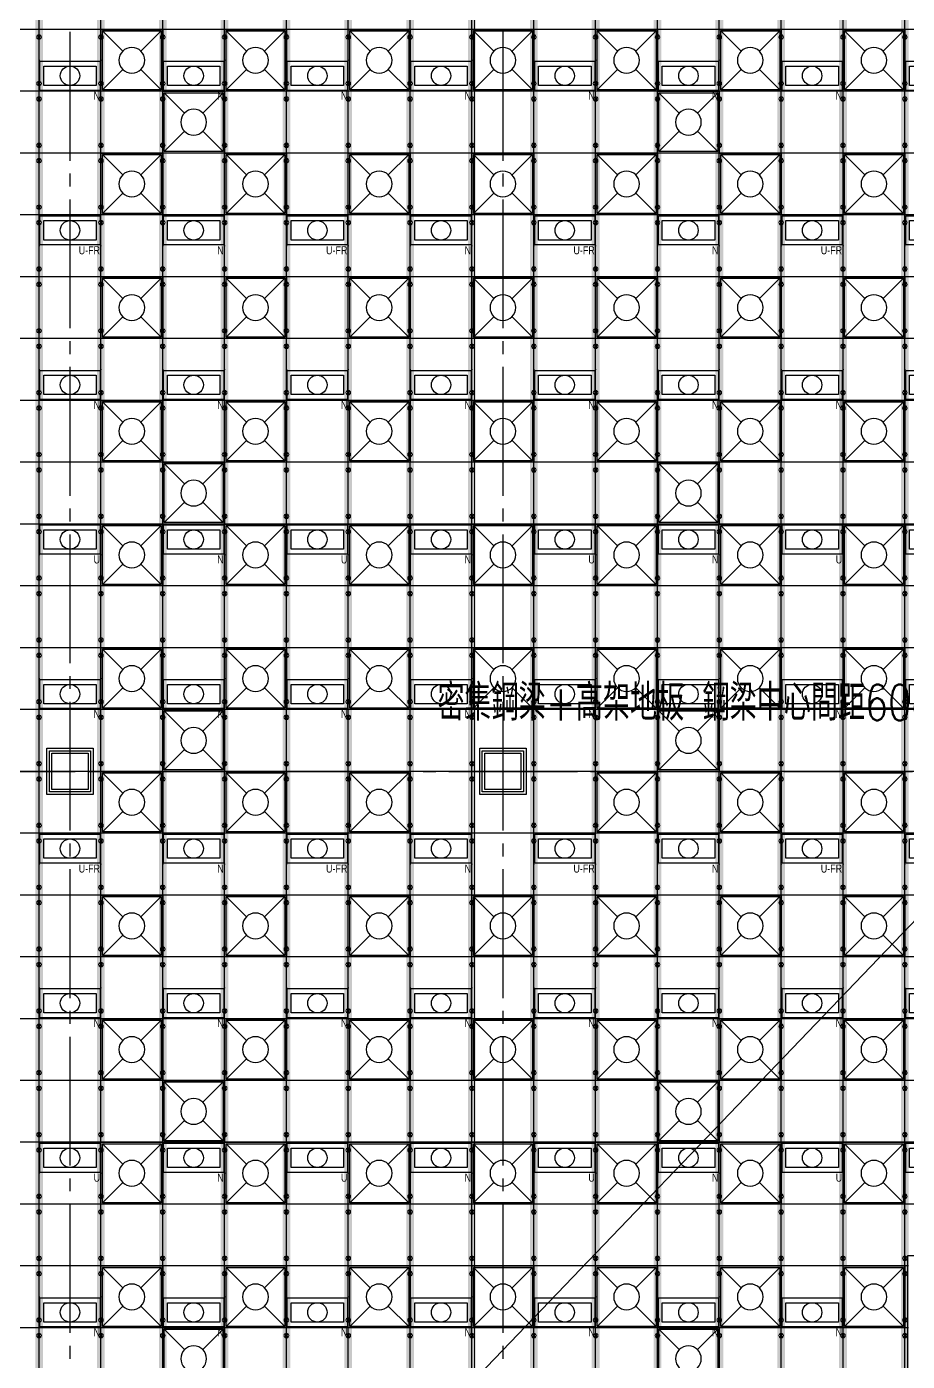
# Model space of a CAD drawing. Header units: millimetres. Extents: x -17313 to 27370, y -1010 to 13584.
# Drawn here: x 15036 to 16745, y 1855 to 4445 of the extents above; entities that cross this region are included whole.
import ezdxf
from ezdxf.enums import TextEntityAlignment as Align

# ---------------------------------------------------------------- set-up
doc = ezdxf.new("R2010")
doc.units = ezdxf.units.MM
doc.header["$LTSCALE"] = 100
doc.linetypes.add('X-S-FAB-L10$0$COL-CEN-LIN', pattern=[3.25, 2.5, -0.25, 0.25, -0.25])
for name, color, linetype in [('0-XREF', 7, 'Continuous'), ('188K-SM-03-F10-ARCH-CEIL-Y2257103$0$K-CEIL-4.2', 8, 'Continuous'), ('188K-SM-03-F10-ARCH-CEIL-Y2257103$0$K-CEIL-4.2-AREA', 8, 'Continuous'), ('188K-SM-03-F10-ARCH-CEIL-Y2257103$0$K-鋼構', 121, 'Continuous'), ('188K-SM-03-F10-ARCH-PA-Y2257103$0$K-P1S-4.2-單抗', 53, 'Continuous'), ('188K-SM-06-F10-ELEC-LIGHT-Y2257103$0$E-LIGHT(W)-N', 8, 'Continuous'), ('188K-SM-06-F10-ELEC-LIGHT-Y2257103$0$E-LIGHT(W)-U FR', 8, 'Continuous'), ('188K-SM-06-F10-ELEC-LIGHT-Y2257103$0$E-LIGHT(W)-U XLPE', 8, 'Continuous'), ('188K-SM-06-F10-HVAC-FFU-Y2257103$0$AC-FFU-ULPA', 4, 'Continuous'), ('X-S-FAB-L10$0$0-DIM-TXT', 8, 'Continuous'), ('X-S-FAB-L10$0$BLOCK', 8, 'Continuous'), ('X-S-FAB-L10$0$CCL', 8, 'X-S-FAB-L10$0$COL-CEN-LIN'), ('X-S-FAB-L10$0$COL-S', 8, 'Continuous'), ('X-S-FAB-L10$0$S-FNDN', 8, 'Continuous'), ('X-S-FAB-L10$0$TXT', 8, 'Continuous')]:
    doc.layers.add(name, color=color, linetype=linetype)
doc.layers.add('188K-SM-03-F10-ARCH-CEIL-Y2257103$0$K-吊點-標準', color=8, linetype='Continuous', lineweight=9)
doc.layers.add('188K-SM-06-F10-ELEC-LIGHT-Y2257103$0$Defpoints-CAS', color=8, linetype='Continuous', plot=False)
doc.styles.add('188K-SM-06-F10-ELEC-LIGHT-Y2257103$0$Standard', font='arial.ttf')
doc.styles.add('X-S-FAB-L10$0$CHINA', font='simplex.shx', dxfattribs={"width": 0.75, "bigfont": 'chineset.shx'})
doc.styles.add('X-S-FAB-L10$0$Standard', font='', dxfattribs={"width": 0.8})
doc.styles.add('X-S-FAB-L10$0$TG_NOTE_TEXT', font='simplex.shx', dxfattribs={"width": 0.75, "bigfont": 'chineset.shx'})
doc.styles.get('X-S-FAB-L10$0$Standard').set_extended_font_data('Microsoft JhengHei')

# ---------------------------------------------------------------- blocks, each defined once
blk = doc.blocks.new('188K-SM-06-F10-HVAC-FFU-Y2257103$0$H-FU-U-12x12')
for p, q in [((423, 777), (28, 1172)), ((777, 777), (1172, 1172)), ((28, 28), (423, 423)), ((1172, 28), (777, 423))]:
    blk.add_line(p, q)
blk.add_lwpolyline([(1172, 28), (1172, 1172), (28, 1172), (28, 28)], close=True)
blk.add_circle((600, 600), 250)
at = {"layer": 'DefPoints'}
blk.add_lwpolyline([(1200, 1200), (0, 1200), (0, 0), (1200, 0)], close=True, dxfattribs=at)
blk = doc.blocks.new('188K-SM-06-F10-HVAC-FFU-Y2257103')
at = {"layer": '188K-SM-06-F10-HVAC-FFU-Y2257103$0$AC-FFU-ULPA', "xscale": -0.09999999999999432, "yscale": 0.09999999999999432, "zscale": 0.09999999999999432}
for p in [(15300, 4320), (15540, 4320), (15780, 4320), (16020, 4320), (16260, 4320), (16500, 4320), (16740, 4320), (15420, 4200), (16380, 4200), (15300, 4080), (15540, 4080), (15780, 4080), (16020, 4080), (16260, 4080), (16500, 4080), (16740, 4080), (15300, 3840), (15540, 3840), (15780, 3840), (16020, 3840), (16260, 3840), (16500, 3840), (16740, 3840), (15300, 3600), (15540, 3600), (15780, 3600), (16020, 3600), (16260, 3600), (16500, 3600), (16740, 3600), (15420, 3480), (16380, 3480), (15300, 3360), (15540, 3360), (15780, 3360), (16020, 3360), (16260, 3360), (16500, 3360), (16740, 3360), (15300, 3120), (15540, 3120), (15780, 3120), (16020, 3120), (16260, 3120), (16500, 3120), (16740, 3120), (15420, 3000), (16380, 3000), (15300, 2880), (15540, 2880), (15780, 2880), (16260, 2880), (16500, 2880), (16740, 2880), (15300, 2640), (15540, 2640), (15780, 2640), (16020, 2640), (16260, 2640), (16500, 2640), (16740, 2640), (15300, 2400), (15540, 2400), (15780, 2400), (16020, 2400), (16260, 2400), (16500, 2400), (16740, 2400), (15420, 2280), (16380, 2280), (15300, 2160), (15540, 2160), (15780, 2160), (16020, 2160), (16260, 2160), (16500, 2160), (16740, 2160), (15300, 1920), (15540, 1920), (15780, 1920), (16020, 1920), (16260, 1920), (16500, 1920), (16740, 1920), (15420, 1800), (16380, 1800)]:
    blk.add_blockref('188K-SM-06-F10-HVAC-FFU-Y2257103$0$H-FU-U-12x12', p, dxfattribs=at)
blk = doc.blocks.new('X-S-FAB-L10$0$FAB2-L05')
at = {"layer": 'X-S-FAB-L10$0$CCL'}
for p, q in [((-11040, 11005), (-11040, 0)), ((-10200, 11005), (-10200, 0)), ((-26880, 3720), (1210, 3720))]:
    blk.add_line(p, q, dxfattribs=at)
at = {"layer": 'X-S-FAB-L10$0$COL-S'}
for points in [[(-11075, 3755), (-11005, 3755), (-11005, 3685), (-11075, 3685)], [(-10235, 3755), (-10165, 3755), (-10165, 3685), (-10235, 3685)]]:
    blk.add_lwpolyline(points, close=True, dxfattribs=at)
blk = doc.blocks.new('X-S-FAB-L10')
at = {"layer": 'DefPoints'}
blk.add_lwpolyline([(16745, -35), (15995, -35), (15995, 35), (15925, 35), (15925, -35), (15155, -35), (15155, 35), (15085, 35), (15085, -35), (15155, -35), (15155, -250), (13920, -250), (19914.055, 6000), (21180, 7320), (21180, 5520), (23465, 5520), (23485, 3587.5), (24315, 3587.5), (24315, 1870), (17075, 1870), (17075, 2060), (16745, 2060), (16745, -21.034)], close=True, dxfattribs=at)
at = {"layer": 'X-S-FAB-L10$0$COL-S'}
for p, q in [((15085, 3035), (15155, 3035)), ((15085, 2965), (15085, 3035)), ((15155, 3035), (15155, 2965)), ((15925, 3035), (15995, 3035)), ((15925, 2965), (15925, 3035)), ((15995, 3035), (15995, 2965)), ((15155, 2965), (15085, 2965)), ((15995, 2965), (15925, 2965))]:
    blk.add_line(p, q, dxfattribs=at)
at = {"layer": 'X-S-FAB-L10$0$S-FNDN', "lineweight": 0, "flags": 128}
blk.add_lwpolyline([(11070, 4530), (11935, 4530), (11935, -55), (12665, -55), (12665, -270), (15175, -270), (15175, -55), (15905, -55), (15905, 4530), (16672.5, 4530), (16672.5, 5003), (15905, 5003), (15905, 9055), (11935, 9055), (11935, 5003), (11070, 5003)], close=True, dxfattribs=at)
at = {"layer": 'X-S-FAB-L10$0$BLOCK'}
blk.add_blockref('X-S-FAB-L10$0$FAB2-L05', (26160, -720), dxfattribs=at)
at = {"style": 'X-S-FAB-L10$0$TG_NOTE_TEXT', "width": 0.5, "flags": 1}
for p in [(7463.301, 9020), (18268.251, 8649), (11197.77, 4800.167), (16485.801, 4800.167), (25420.27, 2635), (13360, 320.001, 0), (7463.301, -33.333)]:
    blk.add_attdef('WH', text='', height=20, dxfattribs=at).set_placement(p, align=Align.BOTTOM_LEFT)
at = {"width": 0.5}
for style, p in [('X-S-FAB-L10$0$TG_NOTE_TEXT', (7585, 9020)), ('X-S-FAB-L10$0$TG_NOTE_TEXT', (18389.95, 8649)), ('X-S-FAB-L10$0$TG_NOTE_TEXT', (11117.5, 4813.5)), ('X-S-FAB-L10$0$TG_NOTE_TEXT', (16607.5, 4813.5)), ('X-S-FAB-L10$0$TG_NOTE_TEXT', (25350, 2635)), ('X-S-FAB-L10$0$Standard', (13129.375, 325.001, 0)), ('X-S-FAB-L10$0$TG_NOTE_TEXT', (7585, -20))]:
    blk.add_attdef('DESC', text='', height=10, dxfattribs=dict(at, style=style)).set_placement(p, align=Align.BOTTOM_LEFT)
for tag, style, p in [('TYPE', 'X-S-FAB-L10$0$TG_NOTE_TEXT', (7619.286, 9020)), ('NO', 'X-S-FAB-L10$0$TG_NOTE_TEXT', (7650.095, 9020)), ('TYPE', 'X-S-FAB-L10$0$TG_NOTE_TEXT', (18424.236, 8649)), ('NO', 'X-S-FAB-L10$0$TG_NOTE_TEXT', (18455.045, 8649)), ('NO', 'X-S-FAB-L10$0$TG_NOTE_TEXT', (11088.595, 4813.5)), ('TYPE', 'X-S-FAB-L10$0$TG_NOTE_TEXT', (11151.786, 4813.5)), ('TYPE', 'X-S-FAB-L10$0$TG_NOTE_TEXT', (16641.786, 4813.5)), ('NO', 'X-S-FAB-L10$0$TG_NOTE_TEXT', (16672.595, 4813.5)), ('NO', 'X-S-FAB-L10$0$TG_NOTE_TEXT', (25313, 2635)), ('TYPE', 'X-S-FAB-L10$0$TG_NOTE_TEXT', (25350, 2635)), ('NO', 'X-S-FAB-L10$0$Standard', (13100, 320.001, 0)), ('TYPE', 'X-S-FAB-L10$0$Standard', (13129.375, 320.001, 0)), ('TYPE', 'X-S-FAB-L10$0$TG_NOTE_TEXT', (7619.286, -20)), ('NO', 'X-S-FAB-L10$0$TG_NOTE_TEXT', (7650.095, -20))]:
    blk.add_attdef(tag, text='', height=10, dxfattribs=dict(at, style=style)).set_placement(p, align=Align.BOTTOM_RIGHT)
at = {"style": 'X-S-FAB-L10$0$TG_NOTE_TEXT', "width": 0.5, "flags": 1}
for rotation, p in [(180, (43, 7480)), (180, (943, 7480)), (90, (24310, 3717.77)), (270, (17080, 1711.699))]:
    blk.add_attdef('WH', text='', height=20, rotation=rotation, dxfattribs=at).set_placement(p, align=Align.BOTTOM_LEFT)
at = {"width": 0.5}
for rotation, style, p in [(180, 'X-S-FAB-L10$0$Standard', (317.625, 7480)), (180, 'X-S-FAB-L10$0$Standard', (1217.625, 7480)), (90, 'X-S-FAB-L10$0$TG_NOTE_TEXT', (24310, 3647.5)), (270, 'X-S-FAB-L10$0$TG_NOTE_TEXT', (17080, 1605))]:
    blk.add_attdef('DESC', text='', height=10, rotation=rotation, dxfattribs=dict(at, style=style)).set_placement(p, align=Align.BOTTOM_LEFT)
for tag, rotation, style, p in [('TYPE', 180, 'X-S-FAB-L10$0$Standard', (317.625, 7480)), ('NO', 180, 'X-S-FAB-L10$0$Standard', (347, 7480)), ('TYPE', 180, 'X-S-FAB-L10$0$Standard', (1217.625, 7480)), ('NO', 180, 'X-S-FAB-L10$0$Standard', (1247, 7480)), ('TYPE', 90, 'X-S-FAB-L10$0$TG_NOTE_TEXT', (24310, 3647.5)), ('NO', 90, 'X-S-FAB-L10$0$TG_NOTE_TEXT', (24310, 3610.5)), ('TYPE', 270, 'X-S-FAB-L10$0$TG_NOTE_TEXT', (17080, 1605)), ('NO', 270, 'X-S-FAB-L10$0$TG_NOTE_TEXT', (17080, 1573))]:
    blk.add_attdef(tag, text='', height=10, rotation=rotation, dxfattribs=dict(at, style=style)).set_placement(p, align=Align.BOTTOM_RIGHT)
at = {"layer": 'X-S-FAB-L10$0$0-DIM-TXT', "style": 'X-S-FAB-L10$0$CHINA', "width": 0.75}
for p in [(667.414, 7855.1, -2689.4), (22627.353, 6728.814), (25644.722, 6728.814), (24778.787, 5569.051), (1118.252, 4980), (417.801, 4594.623), (23874.84, 4355), (22927.43, 4330.122), (23749.869, 3901.367), (417.801, 3765.236), (1118.252, 3730), (417.801, 3115.79), (536.882, 2227.832), (16908.994, 1782.652), (888.445, 880.466), (16977.43, 750), (18878.841, 750), (25641.221, 553.233), (21364.03, 526.894)]:
    blk.add_attdef('HIG', text='', height=80, dxfattribs=at).set_placement(p, align=Align.MIDDLE_LEFT)
at = {"layer": 'X-S-FAB-L10$0$TXT', "insert": (16860.574, 3168.598), "char_height": 70, "width": 1147.79839, "attachment_point": 3, "line_spacing_factor": 1.2, "style": 'X-S-FAB-L10$0$CHINA'}
blk.add_mtext('密集鋼梁+高架地板 鋼梁中心間距60cm', dxfattribs=at)
blk = doc.blocks.new('188K-SM-03-F10-ARCH-CEIL-Y2257103$0$A$C2CA95053')
h = blk.add_hatch(color=256)
edge = h.paths.add_edge_path()
edge.add_arc((0, 0), 0.5, 0, 360)
for p, q in [((3.2, 3.2), (-3.2, -3.2)), ((3.2, -3.2), (-3.2, 3.2))]:
    blk.add_line(p, q)
blk.add_lwpolyline([(-1.6, 2.5), (-1.6, -2.5), (1.6, -2.5), (1.6, 2.5)], close=True)
for radius in [4.5, 0.5]:
    blk.add_circle((0, 0), radius)
blk = doc.blocks.new('188K-SM-03-F10-ARCH-CEIL-Y2257103$0$天花板吊點-附調整片 - 3_8_螺桿吊架 100 mm 高調整片-V1-1FL')
blk.add_blockref('188K-SM-03-F10-ARCH-CEIL-Y2257103$0$A$C2CA95053', (0, 0))
blk = doc.blocks.new('188K-SM-03-F10-ARCH-CEIL-Y2257103')
at = {"layer": '188K-SM-03-F10-ARCH-CEIL-Y2257103$0$K-CEIL-4.2'}
for p, q in [((15060, 312.7), (15060, 8632.2)), ((15180, 312.7), (15180, 8632.2)), ((15300, 312.7), (15300, 8632.2)), ((15420, 312.7), (15420, 8632.2)), ((15540, 312.7), (15540, 8632.2)), ((15660, 312.7), (15660, 8632.2)), ((15780, 312.7), (15780, 8632.2)), ((15900, 312.7), (15900, 8632.2)), ((16740, 312.7), (16740, 8632.2)), ((16020, 312.7), (16020, 4517.5)), ((16140, 312.7), (16140, 4517.5)), ((16260, 312.7), (16260, 4517.5)), ((16380, 312.7), (16380, 4517.5)), ((16500, 312.7), (16500, 4517.5)), ((16620, 312.7), (16620, 4517.5)), ((23467.2, 4440), (1847.7, 4440)), ((23467.2, 4320), (1847.7, 4320)), ((23467.2, 4200), (1847.7, 4200)), ((23467.2, 4080), (1847.7, 4080)), ((23467.2, 3960), (1847.7, 3960)), ((23467.2, 3840), (1847.7, 3840)), ((23467.2, 3720), (1847.7, 3720)), ((23467.2, 3600), (1847.7, 3600)), ((24297.2, 3480), (1850, 3480)), ((24297.2, 3360), (1847.7, 3360)), ((24297.2, 3240), (1847.7, 3240)), ((24297.2, 3120), (1847.7, 3120)), ((24297.2, 3000), (1847.7, 3000)), ((24297.2, 2880), (1847.7, 2880)), ((24297.2, 2760), (1847.7, 2760)), ((24297.2, 2640), (1847.7, 2640)), ((24297.2, 2520), (1847.7, 2520)), ((24297.2, 2400), (1847.7, 2400)), ((24297.2, 2280), (6382.5, 2280)), ((24297.2, 2160), (6382.5, 2160)), ((16747.2, 2040), (1847.7, 2040)), ((16747.2, 1920), (1847.7, 1920))]:
    blk.add_line(p, q, dxfattribs=at)
at = {"layer": '188K-SM-03-F10-ARCH-CEIL-Y2257103$0$K-CEIL-4.2-AREA'}
for points in [[(15085, 3035), (15155, 3035), (15155, 2965), (15085, 2965)], [(15925, 3035), (15995, 3035), (15995, 2965), (15925, 2965)]]:
    blk.add_lwpolyline(points, close=True, dxfattribs=at)
at = {"layer": '188K-SM-03-F10-ARCH-CEIL-Y2257103$0$K-鋼構', "const_width": 15, "elevation": 0}
for points in [[(15180, 9007.5), (15180, 230)], [(15300, 9007.5), (15300, 230)], [(15420, 9007.5), (15420, 230)], [(15060, 8769.9), (15060, 230)], [(15540, 8769.9), (15540, 230)], [(15660, 8769.9), (15660, 230)], [(15780, 8769.9), (15780, 230)], [(15900, 8769.9), (15900, 230)], [(16740, 8769.9), (16740, 230)], [(16020, 4517.5), (16020, 230)], [(16140, 4517.5), (16140, 230)], [(16260, 4517.5), (16260, 230)], [(16380, 4517.5), (16380, 230)], [(16500, 4517.5), (16500, 230)], [(16620, 4517.5), (16620, 230)]]:
    blk.add_lwpolyline(points, dxfattribs=at)
at = {"layer": '188K-SM-03-F10-ARCH-CEIL-Y2257103$0$K-吊點-標準', "color": 170, "lineweight": 18, "rotation": 179.9999999999997}
for p in [(15060, 4425), (15180, 4425), (15300, 4425), (15420, 4425), (15540, 4425), (15660, 4425), (15780, 4425), (15900, 4425), (16020, 4425), (16140, 4425), (16260, 4425), (16380, 4425), (16500, 4425), (16620, 4425), (16740, 4425), (15060, 4335), (15180, 4335), (15300, 4335), (15420, 4335), (15540, 4335), (15660, 4335), (15780, 4335), (15900, 4335), (16020, 4335), (16140, 4335), (16260, 4335), (16380, 4335), (16500, 4335), (16620, 4335), (16740, 4335), (15060, 4305), (15180, 4305), (15300, 4305), (15420, 4305), (15540, 4305), (15660, 4305), (15780, 4305), (15900, 4305), (16020, 4305), (16140, 4305), (16260, 4305), (16380, 4305), (16500, 4305), (16620, 4305), (16740, 4305), (15060, 4215), (15180, 4215), (15300, 4215), (15420, 4215), (15540, 4215), (15660, 4215), (15780, 4215), (15900, 4215), (16020, 4215), (16140, 4215), (16260, 4215), (16380, 4215), (16500, 4215), (16620, 4215), (16740, 4215), (15060, 4185), (15180, 4185), (15300, 4185), (15420, 4185), (15540, 4185), (15660, 4185), (15780, 4185), (15900, 4185), (16020, 4185), (16140, 4185), (16260, 4185), (16380, 4185), (16500, 4185), (16620, 4185), (16740, 4185), (15060, 4095), (15180, 4095), (15300, 4095), (15420, 4095), (15540, 4095), (15660, 4095), (15780, 4095), (15900, 4095), (16020, 4095), (16140, 4095), (16260, 4095), (16380, 4095), (16500, 4095), (16620, 4095), (16740, 4095), (15060, 4065), (15180, 4065), (15300, 4065), (15420, 4065), (15540, 4065), (15660, 4065), (15780, 4065), (15900, 4065), (16020, 4065), (16140, 4065), (16260, 4065), (16380, 4065), (16500, 4065), (16620, 4065), (16740, 4065), (15060, 3975), (15180, 3975), (15300, 3975), (15420, 3975), (15540, 3975), (15660, 3975), (15780, 3975), (15900, 3975), (16020, 3975), (16140, 3975), (16260, 3975), (16380, 3975), (16500, 3975), (16620, 3975), (16740, 3975), (15060, 3945), (15180, 3945), (15300, 3945), (15420, 3945), (15540, 3945), (15660, 3945), (15780, 3945), (15900, 3945), (16020, 3945), (16140, 3945), (16260, 3945), (16380, 3945), (16500, 3945), (16620, 3945), (16740, 3945), (15060, 3855), (15180, 3855), (15300, 3855), (15420, 3855), (15540, 3855), (15660, 3855), (15780, 3855), (15900, 3855), (16020, 3855), (16140, 3855), (16260, 3855), (16380, 3855), (16500, 3855), (16620, 3855), (16740, 3855), (15060, 3825), (15180, 3825), (15300, 3825), (15420, 3825), (15540, 3825), (15660, 3825), (15780, 3825), (15900, 3825), (16020, 3825), (16140, 3825), (16260, 3825), (16380, 3825), (16500, 3825), (16620, 3825), (16740, 3825), (15060, 3735), (15180, 3735), (15300, 3735), (15420, 3735), (15540, 3735), (15660, 3735), (15780, 3735), (15900, 3735), (16020, 3735), (16140, 3735), (16260, 3735), (16380, 3735), (16500, 3735), (16620, 3735), (16740, 3735), (15060, 3705), (15180, 3705), (15300, 3705), (15420, 3705), (15540, 3705), (15660, 3705), (15780, 3705), (15900, 3705), (16020, 3705), (16140, 3705), (16260, 3705), (16380, 3705), (16500, 3705), (16620, 3705), (16740, 3705), (15060, 3615), (15180, 3615), (15300, 3615), (15420, 3615), (15540, 3615), (15660, 3615), (15780, 3615), (15900, 3615), (16020, 3615), (16140, 3615), (16260, 3615), (16380, 3615), (16500, 3615), (16620, 3615), (16740, 3615), (15060, 3585), (15180, 3585), (15300, 3585), (15420, 3585), (15540, 3585), (15660, 3585), (15780, 3585), (15900, 3585), (16020, 3585), (16140, 3585), (16260, 3585), (16380, 3585), (16500, 3585), (16620, 3585), (16740, 3585), (15060, 3495), (15180, 3495), (15300, 3495), (15420, 3495), (15540, 3495), (15660, 3495), (15780, 3495), (15900, 3495), (16020, 3495), (16140, 3495), (16260, 3495), (16380, 3495), (16500, 3495), (16620, 3495), (16740, 3495), (15060, 3465), (15180, 3465), (15300, 3465), (15420, 3465), (15540, 3465), (15660, 3465), (15780, 3465), (15900, 3465), (16020, 3465), (16140, 3465), (16260, 3465), (16380, 3465), (16500, 3465), (16620, 3465), (16740, 3465), (15060, 3375), (15180, 3375), (15300, 3375), (15420, 3375), (15540, 3375), (15660, 3375), (15780, 3375), (15900, 3375), (16020, 3375), (16140, 3375), (16260, 3375), (16380, 3375), (16500, 3375), (16620, 3375), (16740, 3375), (15060, 3345), (15180, 3345), (15300, 3345), (15420, 3345), (15540, 3345), (15660, 3345), (15780, 3345), (15900, 3345), (16020, 3345), (16140, 3345), (16260, 3345), (16380, 3345), (16500, 3345), (16620, 3345), (16740, 3345), (15060, 3255), (15180, 3255), (15300, 3255), (15420, 3255), (15540, 3255), (15660, 3255), (15780, 3255), (15900, 3255), (16020, 3255), (16140, 3255), (16260, 3255), (16380, 3255), (16500, 3255), (16620, 3255), (16740, 3255), (15060, 3225), (15180, 3225), (15300, 3225), (15420, 3225), (15540, 3225), (15660, 3225), (15780, 3225), (15900, 3225), (16020, 3225), (16140, 3225), (16260, 3225), (16380, 3225), (16500, 3225), (16620, 3225), (16740, 3225), (15060, 3135), (15180, 3135), (15300, 3135), (15420, 3135), (15540, 3135), (15660, 3135), (15780, 3135), (15900, 3135), (16020, 3135), (16140, 3135), (16260, 3135), (16380, 3135), (16500, 3135), (16620, 3135), (16740, 3135), (15060, 3105), (15180, 3105), (15300, 3105), (15420, 3105), (15540, 3105), (15660, 3105), (15780, 3105), (15900, 3105), (16020, 3105), (16140, 3105), (16260, 3105), (16380, 3105), (16500, 3105), (16620, 3105), (16740, 3105), (15060, 3015), (15180, 3015), (15300, 3015), (15420, 3015), (15540, 3015), (15660, 3015), (15780, 3015), (15900, 3015), (16020, 3015), (16140, 3015), (16260, 3015), (16380, 3015), (16500, 3015), (16620, 3015), (16740, 3015), (15060, 2985), (15180, 2985), (15300, 2985), (15420, 2985), (15540, 2985), (15660, 2985), (15780, 2985), (15900, 2985), (16020, 2985), (16140, 2985), (16260, 2985), (16380, 2985), (16500, 2985), (16620, 2985), (16740, 2985), (15060, 2895), (15180, 2895), (15300, 2895), (15420, 2895), (15540, 2895), (15660, 2895), (15780, 2895), (15900, 2895), (16020, 2895), (16140, 2895), (16260, 2895), (16380, 2895), (16500, 2895), (16620, 2895), (16740, 2895), (15060, 2865), (15180, 2865), (15300, 2865), (15420, 2865), (15540, 2865), (15660, 2865), (15780, 2865), (15900, 2865), (16020, 2865), (16140, 2865), (16260, 2865), (16380, 2865), (16500, 2865), (16620, 2865), (16740, 2865), (15060, 2775), (15180, 2775), (15300, 2775), (15420, 2775), (15540, 2775), (15660, 2775), (15780, 2775), (15900, 2775), (16020, 2775), (16140, 2775), (16260, 2775), (16380, 2775), (16500, 2775), (16620, 2775), (16740, 2775), (15060, 2745), (15180, 2745), (15300, 2745), (15420, 2745), (15540, 2745), (15660, 2745), (15780, 2745), (15900, 2745), (16020, 2745), (16140, 2745), (16260, 2745), (16380, 2745), (16500, 2745), (16620, 2745), (16740, 2745), (15060, 2655), (15180, 2655), (15300, 2655), (15420, 2655), (15540, 2655), (15660, 2655), (15780, 2655), (15900, 2655), (16020, 2655), (16140, 2655), (16260, 2655), (16380, 2655), (16500, 2655), (16620, 2655), (16740, 2655), (15060, 2625), (15180, 2625), (15300, 2625), (15420, 2625), (15540, 2625), (15660, 2625), (15780, 2625), (15900, 2625), (16020, 2625), (16140, 2625), (16260, 2625), (16380, 2625), (16500, 2625), (16620, 2625), (16740, 2625), (15060, 2535), (15180, 2535), (15300, 2535), (15420, 2535), (15540, 2535), (15660, 2535), (15780, 2535), (15900, 2535), (16020, 2535), (16140, 2535), (16260, 2535), (16380, 2535), (16500, 2535), (16620, 2535), (16740, 2535), (15060, 2505), (15180, 2505), (15300, 2505), (15420, 2505), (15540, 2505), (15660, 2505), (15780, 2505), (15900, 2505), (16020, 2505), (16140, 2505), (16260, 2505), (16380, 2505), (16500, 2505), (16620, 2505), (16740, 2505), (15060, 2415), (15180, 2415), (15300, 2415), (15420, 2415), (15540, 2415), (15660, 2415), (15780, 2415), (15900, 2415), (16020, 2415), (16140, 2415), (16260, 2415), (16380, 2415), (16500, 2415), (16620, 2415), (16740, 2415), (15060, 2385), (15180, 2385), (15300, 2385), (15420, 2385), (15540, 2385), (15660, 2385), (15780, 2385), (15900, 2385), (16020, 2385), (16140, 2385), (16260, 2385), (16380, 2385), (16500, 2385), (16620, 2385), (16740, 2385), (15060, 2295), (15180, 2295), (15300, 2295), (15420, 2295), (15540, 2295), (15660, 2295), (15780, 2295), (15900, 2295), (16020, 2295), (16140, 2295), (16260, 2295), (16380, 2295), (16500, 2295), (16620, 2295), (16740, 2295), (15060, 2265), (15180, 2265), (15300, 2265), (15420, 2265), (15540, 2265), (15660, 2265), (15780, 2265), (15900, 2265), (16020, 2265), (16140, 2265), (16260, 2265), (16380, 2265), (16500, 2265), (16620, 2265), (16740, 2265), (15060, 2175), (15180, 2175), (15300, 2175), (15420, 2175), (15540, 2175), (15660, 2175), (15780, 2175), (15900, 2175), (16020, 2175), (16140, 2175), (16260, 2175), (16380, 2175), (16500, 2175), (16620, 2175), (16740, 2175), (15060, 2145), (15180, 2145), (15300, 2145), (15420, 2145), (15540, 2145), (15660, 2145), (15780, 2145), (15900, 2145), (16020, 2145), (16140, 2145), (16260, 2145), (16380, 2145), (16500, 2145), (16620, 2145), (16740, 2145), (15060, 2055), (15180, 2055), (15300, 2055), (15420, 2055), (15540, 2055), (15660, 2055), (15780, 2055), (15900, 2055), (16020, 2055), (16140, 2055), (16260, 2055), (16380, 2055), (16500, 2055), (16620, 2055), (16740, 2055), (15060, 2025), (15180, 2025), (15300, 2025), (15420, 2025), (15540, 2025), (15660, 2025), (15780, 2025), (15900, 2025), (16020, 2025), (16140, 2025), (16260, 2025), (16380, 2025), (16500, 2025), (16620, 2025), (16740, 2025), (15060, 1935), (15180, 1935), (15300, 1935), (15420, 1935), (15540, 1935), (15660, 1935), (15780, 1935), (15900, 1935), (16020, 1935), (16140, 1935), (16260, 1935), (16380, 1935), (16500, 1935), (16620, 1935), (16740, 1935), (15060, 1905), (15180, 1905), (15300, 1905), (15420, 1905), (15540, 1905), (15660, 1905), (15780, 1905), (15900, 1905), (16020, 1905), (16140, 1905), (16260, 1905), (16380, 1905), (16500, 1905), (16620, 1905), (16740, 1905)]:
    blk.add_blockref('188K-SM-03-F10-ARCH-CEIL-Y2257103$0$天花板吊點-附調整片 - 3_8_螺桿吊架 100 mm 高調整片-V1-1FL', p, dxfattribs=at)
blk = doc.blocks.new('188K-SM-03-F10-ARCH-PA-Y2257103')
at = {"layer": '188K-SM-03-F10-ARCH-PA-Y2257103$0$K-P1S-4.2-單抗'}
for points in [[(15075, 3045), (15165, 3045), (15165, 2955), (15075, 2955)], [(15080, 3040), (15160, 3040), (15160, 2960), (15080, 2960)], [(15915, 3045), (16005, 3045), (16005, 2955), (15915, 2955)], [(15920, 3040), (16000, 3040), (16000, 2960), (15920, 2960)]]:
    blk.add_lwpolyline(points, close=True, dxfattribs=at)
blk = doc.blocks.new('*U312')
for points in [[(-58.3, -28.3), (-58.3, 28.3), (58.3, 28.3), (58.3, -28.3)], [(-51, -18.8), (-51, 18.8), (51, 18.8), (51, -18.8)]]:
    blk.add_lwpolyline(points, close=True)
blk.add_circle((0, 0), 18.8)
at = {"layer": '188K-SM-06-F10-ELEC-LIGHT-Y2257103$0$Defpoints-CAS'}
for p in [(-60, 30), (60, 30), (-60, -30), (60, -30)]:
    blk.add_point(p, dxfattribs=at)
at = {"style": '188K-SM-06-F10-ELEC-LIGHT-Y2257103$0$Standard', "width": 0.8}
blk.add_text('N', height=15.5, dxfattribs=at).set_placement((58.3, -38.7), align=Align.MIDDLE_RIGHT)
blk = doc.blocks.new('*U428')
at = {"layer": '188K-SM-06-F10-ELEC-LIGHT-Y2257103$0$E-LIGHT(W)-N'}
blk.add_blockref('*U312', (0, 8.3), dxfattribs=at)
blk = doc.blocks.new('*U427')
at = {"color": 0, "linetype": 'ByBlock', "lineweight": -2, "transparency": 16777216}
for p in [(0, 0), (240, 0), (480, 0), (720, 0), (960, 0), (1200, 0), (1440, 0), (1680, 0)]:
    blk.add_blockref('*U428', p, dxfattribs=at)
blk = doc.blocks.new('*U303')
for points in [[(-58.3, -28.3), (-58.3, 28.3), (58.3, 28.3), (58.3, -28.3)], [(-51, -18.8), (-51, 18.8), (51, 18.8), (51, -18.8)]]:
    blk.add_lwpolyline(points, close=True)
blk.add_circle((0, 0), 18.8)
at = {"layer": '188K-SM-06-F10-ELEC-LIGHT-Y2257103$0$Defpoints-CAS'}
for p in [(-60, 30), (60, 30), (-60, -30), (60, -30)]:
    blk.add_point(p, dxfattribs=at)
at = {"style": '188K-SM-06-F10-ELEC-LIGHT-Y2257103$0$Standard', "width": 0.8}
blk.add_text('U-FR', height=15.53, dxfattribs=at).set_placement((58.3, -38.7), align=Align.MIDDLE_RIGHT)
blk = doc.blocks.new('*U430')
at = {"layer": '188K-SM-06-F10-ELEC-LIGHT-Y2257103$0$E-LIGHT(W)-U FR'}
blk.add_blockref('*U303', (0, 8.3), dxfattribs=at)
blk = doc.blocks.new('*U429')
at = {"color": 0, "linetype": 'ByBlock', "lineweight": -2, "transparency": 16777216}
for p in [(0, 0), (480, 0), (960, 0), (1440, 0)]:
    blk.add_blockref('*U430', p, dxfattribs=at)
blk = doc.blocks.new('*U432')
at = {"layer": '188K-SM-06-F10-ELEC-LIGHT-Y2257103$0$E-LIGHT(W)-N'}
blk.add_blockref('*U312', (0, 8.3), dxfattribs=at)
blk = doc.blocks.new('*U431')
at = {"color": 0, "linetype": 'ByBlock', "lineweight": -2, "transparency": 16777216}
for p in [(0, 0), (480, 0), (960, 0), (1440, 0)]:
    blk.add_blockref('*U432', p, dxfattribs=at)
blk = doc.blocks.new('*U434')
at = {"layer": '188K-SM-06-F10-ELEC-LIGHT-Y2257103$0$E-LIGHT(W)-N'}
blk.add_blockref('*U312', (0, 8.3), dxfattribs=at)
blk = doc.blocks.new('*U433')
at = {"color": 0, "linetype": 'ByBlock', "lineweight": -2, "transparency": 16777216}
for p in [(0, 0), (240, 0), (480, 0), (720, 0), (960, 0), (1200, 0), (1440, 0), (1680, 0)]:
    blk.add_blockref('*U434', p, dxfattribs=at)
blk = doc.blocks.new('*U436')
at = {"layer": '188K-SM-06-F10-ELEC-LIGHT-Y2257103$0$E-LIGHT(W)-N'}
blk.add_blockref('*U312', (0, 8.3), dxfattribs=at)
blk = doc.blocks.new('*U435')
at = {"color": 0, "linetype": 'ByBlock', "lineweight": -2, "transparency": 16777216}
for p in [(0, 0), (480, 0), (960, 0), (1440, 0)]:
    blk.add_blockref('*U436', p, dxfattribs=at)
blk = doc.blocks.new('*U311')
for points in [[(-58.3, -28.3), (-58.3, 28.3), (58.3, 28.3), (58.3, -28.3)], [(-51, -18.8), (-51, 18.8), (51, 18.8), (51, -18.8)]]:
    blk.add_lwpolyline(points, close=True)
blk.add_circle((0, 0), 18.8)
at = {"layer": '188K-SM-06-F10-ELEC-LIGHT-Y2257103$0$Defpoints-CAS'}
for p in [(-60, 30), (60, 30), (-60, -30), (60, -30)]:
    blk.add_point(p, dxfattribs=at)
at = {"style": '188K-SM-06-F10-ELEC-LIGHT-Y2257103$0$Standard', "width": 0.8}
blk.add_text('U', height=15.5, dxfattribs=at).set_placement((58.3, -38.7), align=Align.MIDDLE_RIGHT)
blk = doc.blocks.new('*U438')
at = {"layer": '188K-SM-06-F10-ELEC-LIGHT-Y2257103$0$E-LIGHT(W)-U XLPE'}
blk.add_blockref('*U311', (0, 8.3), dxfattribs=at)
blk = doc.blocks.new('*U437')
at = {"color": 0, "linetype": 'ByBlock', "lineweight": -2, "transparency": 16777216}
for p in [(0, 0), (480, 0), (960, 0), (1440, 0)]:
    blk.add_blockref('*U438', p, dxfattribs=at)
blk = doc.blocks.new('*U440')
at = {"layer": '188K-SM-06-F10-ELEC-LIGHT-Y2257103$0$E-LIGHT(W)-N'}
blk.add_blockref('*U312', (0, 8.3), dxfattribs=at)
blk = doc.blocks.new('*U439')
at = {"color": 0, "linetype": 'ByBlock', "lineweight": -2, "transparency": 16777216}
for p in [(0, 0), (240, 0), (480, 0), (720, 0), (960, 0), (1200, 0), (1440, 0), (1680, 0)]:
    blk.add_blockref('*U440', p, dxfattribs=at)
blk = doc.blocks.new('*U454')
at = {"layer": '188K-SM-06-F10-ELEC-LIGHT-Y2257103$0$E-LIGHT(W)-U FR'}
blk.add_blockref('*U303', (0, 8.3), dxfattribs=at)
blk = doc.blocks.new('*U453')
at = {"color": 0, "linetype": 'ByBlock', "lineweight": -2, "transparency": 16777216}
for p in [(0, 0), (480, 0), (960, 0), (1440, 0)]:
    blk.add_blockref('*U454', p, dxfattribs=at)
blk = doc.blocks.new('*U456')
at = {"layer": '188K-SM-06-F10-ELEC-LIGHT-Y2257103$0$E-LIGHT(W)-N'}
blk.add_blockref('*U312', (0, 8.3), dxfattribs=at)
blk = doc.blocks.new('*U455')
at = {"color": 0, "linetype": 'ByBlock', "lineweight": -2, "transparency": 16777216}
for p in [(0, 0), (480, 0), (960, 0), (1440, 0)]:
    blk.add_blockref('*U456', p, dxfattribs=at)
blk = doc.blocks.new('*U458')
at = {"layer": '188K-SM-06-F10-ELEC-LIGHT-Y2257103$0$E-LIGHT(W)-N'}
blk.add_blockref('*U312', (0, 8.3), dxfattribs=at)
blk = doc.blocks.new('*U457')
at = {"color": 0, "linetype": 'ByBlock', "lineweight": -2, "transparency": 16777216}
for p in [(0, 0), (240, 0), (480, 0), (720, 0), (960, 0), (1200, 0), (1440, 0), (1680, 0)]:
    blk.add_blockref('*U458', p, dxfattribs=at)
blk = doc.blocks.new('*U460')
at = {"layer": '188K-SM-06-F10-ELEC-LIGHT-Y2257103$0$E-LIGHT(W)-N'}
blk.add_blockref('*U312', (0, 8.3), dxfattribs=at)
blk = doc.blocks.new('*U459')
at = {"color": 0, "linetype": 'ByBlock', "lineweight": -2, "transparency": 16777216}
for p in [(0, 0), (480, 0), (960, 0), (1440, 0)]:
    blk.add_blockref('*U460', p, dxfattribs=at)
blk = doc.blocks.new('*U462')
at = {"layer": '188K-SM-06-F10-ELEC-LIGHT-Y2257103$0$E-LIGHT(W)-U XLPE'}
blk.add_blockref('*U311', (0, 8.3), dxfattribs=at)
blk = doc.blocks.new('*U461')
at = {"color": 0, "linetype": 'ByBlock', "lineweight": -2, "transparency": 16777216}
for p in [(0, 0), (480, 0), (960, 0), (1440, 0)]:
    blk.add_blockref('*U462', p, dxfattribs=at)
blk = doc.blocks.new('*U464')
at = {"layer": '188K-SM-06-F10-ELEC-LIGHT-Y2257103$0$E-LIGHT(W)-N'}
blk.add_blockref('*U312', (0, 8.3), dxfattribs=at)
blk = doc.blocks.new('*U463')
at = {"color": 0, "linetype": 'ByBlock', "lineweight": -2, "transparency": 16777216}
for p in [(0, 0), (240, 0), (480, 0), (720, 0), (960, 0), (1200, 0), (1440, 0)]:
    blk.add_blockref('*U464', p, dxfattribs=at)
blk = doc.blocks.new('188K-SM-06-F10-ELEC-LIGHT-Y2257103')
for name, p in [('*U427', (15120, 4341.7)), ('*U429', (15120, 4041.7)), ('*U431', (15360, 4041.7)), ('*U433', (15120, 3741.7)), ('*U437', (15120, 3441.7)), ('*U435', (15360, 3441.7)), ('*U439', (15120, 3141.7)), ('*U453', (15120, 2841.7)), ('*U455', (15360, 2841.7)), ('*U457', (15120, 2541.7)), ('*U461', (15120, 2241.7)), ('*U459', (15360, 2241.7)), ('*U463', (15120, 1941.7))]:
    blk.add_blockref(name, p)

msp = doc.modelspace()

# ---------------------------------------------------------------- block references
at = {"layer": '0-XREF'}
for name in ['188K-SM-06-F10-HVAC-FFU-Y2257103', 'X-S-FAB-L10', '188K-SM-06-F10-ELEC-LIGHT-Y2257103', '188K-SM-03-F10-ARCH-PA-Y2257103', '188K-SM-03-F10-ARCH-CEIL-Y2257103']:
    msp.add_blockref(name, (0, 0), dxfattribs=at)

doc.saveas('drawing.dxf')
